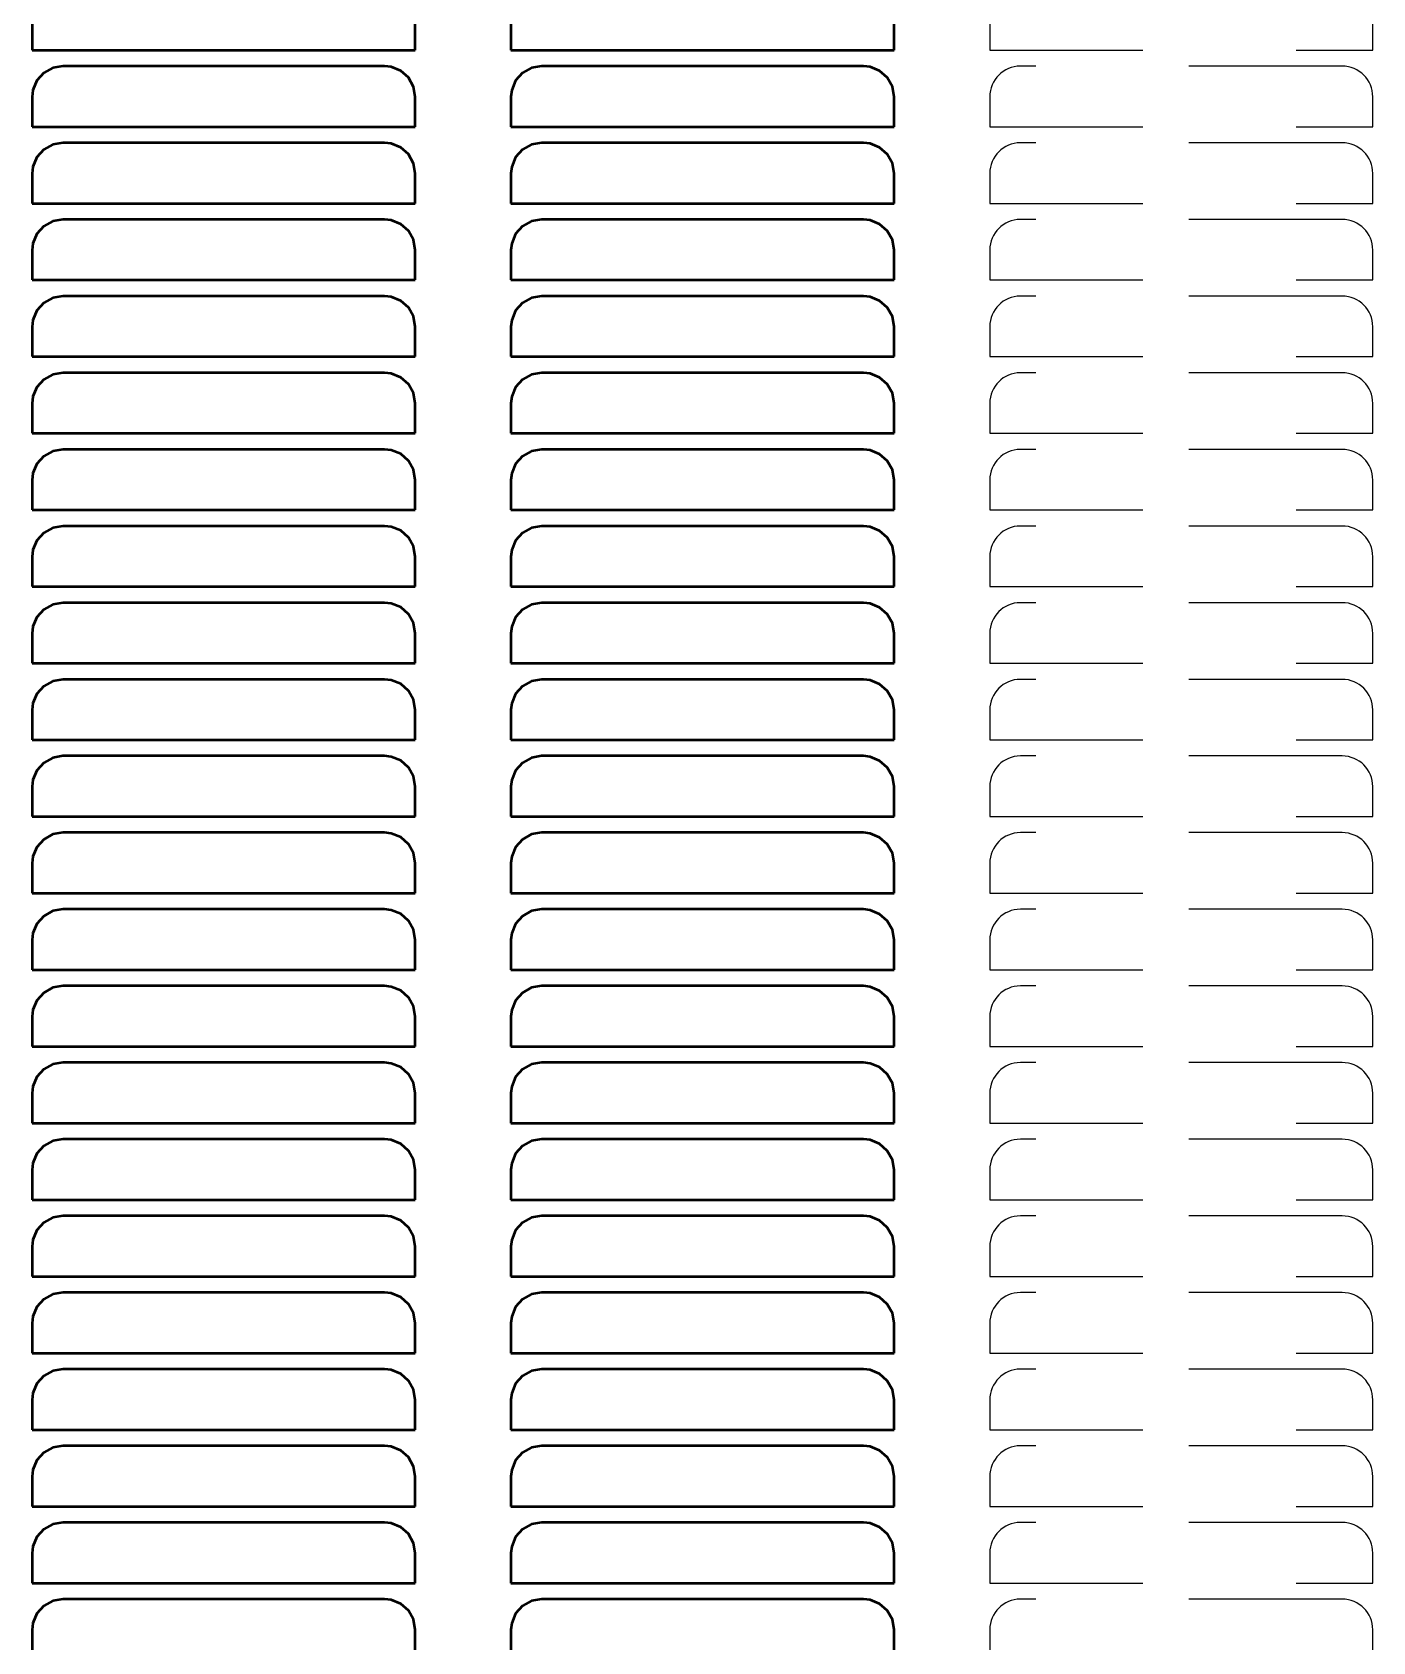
# Model space of a CAD drawing. Header units: inches. Extents: x 0 to 35.8, y 0 to 41.5.
# Drawn here: x 19.61 to 28.36, y 10.3 to 20.8 of the extents above; entities that cross this region are included whole.
import ezdxf

# ---------------------------------------------------------------- set-up
doc = ezdxf.new("R2010")
doc.units = ezdxf.units.IN
doc.header["$MEASUREMENT"] = 0
doc.linetypes.add('Dashed', pattern=[2, 1, -1])
doc.layers.add('AM_0', color=7, linetype='Continuous', lineweight=50)
doc.layers.add('AM_9', color=6, linetype='Dashed', lineweight=25)

msp = doc.modelspace()

# ---------------------------------------------------------------- linework, layer by layer
at = {"layer": 'AM_0'}
for p, q in [((19.609, 20.881), (19.609, 20.686)), ((22.109, 20.686), (22.109, 20.881)), ((22.734, 20.881), (22.734, 20.686)), ((25.234, 20.686), (25.234, 20.881)), ((19.609, 20.686), (22.109, 20.686)), ((22.734, 20.686), (25.234, 20.686)), ((21.909, 20.581), (19.809, 20.581)), ((25.034, 20.581), (22.934, 20.581)), ((19.609, 20.381), (19.609, 20.186)), ((22.109, 20.186), (22.109, 20.381)), ((22.734, 20.381), (22.734, 20.186)), ((25.234, 20.186), (25.234, 20.381)), ((19.609, 20.186), (22.109, 20.186)), ((22.734, 20.186), (25.234, 20.186)), ((21.909, 20.081), (19.809, 20.081)), ((25.034, 20.081), (22.934, 20.081)), ((19.609, 19.881), (19.609, 19.686)), ((22.109, 19.686), (22.109, 19.881)), ((22.734, 19.881), (22.734, 19.686)), ((25.234, 19.686), (25.234, 19.881)), ((19.609, 19.686), (22.109, 19.686)), ((22.734, 19.686), (25.234, 19.686)), ((21.909, 19.581), (19.809, 19.581)), ((25.034, 19.581), (22.934, 19.581)), ((19.609, 19.381), (19.609, 19.186)), ((22.109, 19.186), (22.109, 19.381)), ((22.734, 19.381), (22.734, 19.186)), ((25.234, 19.186), (25.234, 19.381)), ((19.609, 19.186), (22.109, 19.186)), ((22.734, 19.186), (25.234, 19.186)), ((21.909, 19.081), (19.809, 19.081)), ((25.034, 19.081), (22.934, 19.081)), ((19.609, 18.881), (19.609, 18.686)), ((22.109, 18.686), (22.109, 18.881)), ((22.734, 18.881), (22.734, 18.686)), ((25.234, 18.686), (25.234, 18.881)), ((19.609, 18.686), (22.109, 18.686)), ((22.734, 18.686), (25.234, 18.686)), ((21.909, 18.581), (19.809, 18.581)), ((25.034, 18.581), (22.934, 18.581)), ((19.609, 18.381), (19.609, 18.186)), ((22.109, 18.186), (22.109, 18.381)), ((22.734, 18.381), (22.734, 18.186)), ((25.234, 18.186), (25.234, 18.381)), ((19.609, 18.186), (22.109, 18.186)), ((22.734, 18.186), (25.234, 18.186)), ((21.909, 18.081), (19.809, 18.081)), ((25.034, 18.081), (22.934, 18.081)), ((19.609, 17.881), (19.609, 17.686)), ((22.109, 17.686), (22.109, 17.881)), ((22.734, 17.881), (22.734, 17.686)), ((25.234, 17.686), (25.234, 17.881)), ((19.609, 17.686), (22.109, 17.686)), ((22.734, 17.686), (25.234, 17.686)), ((21.909, 17.581), (19.809, 17.581)), ((25.034, 17.581), (22.934, 17.581)), ((19.609, 17.381), (19.609, 17.186)), ((22.109, 17.186), (22.109, 17.381)), ((22.734, 17.381), (22.734, 17.186)), ((25.234, 17.186), (25.234, 17.381)), ((19.609, 17.186), (22.109, 17.186)), ((22.734, 17.186), (25.234, 17.186)), ((21.909, 17.081), (19.809, 17.081)), ((25.034, 17.081), (22.934, 17.081)), ((19.609, 16.881), (19.609, 16.686)), ((22.109, 16.686), (22.109, 16.881)), ((22.734, 16.881), (22.734, 16.686)), ((25.234, 16.686), (25.234, 16.881)), ((19.609, 16.686), (22.109, 16.686)), ((22.734, 16.686), (25.234, 16.686)), ((21.909, 16.581), (19.809, 16.581)), ((25.034, 16.581), (22.934, 16.581)), ((19.609, 16.381), (19.609, 16.186)), ((22.109, 16.186), (22.109, 16.381)), ((22.734, 16.381), (22.734, 16.186)), ((25.234, 16.186), (25.234, 16.381)), ((19.609, 16.186), (22.109, 16.186)), ((22.734, 16.186), (25.234, 16.186)), ((21.909, 16.081), (19.809, 16.081)), ((25.034, 16.081), (22.934, 16.081)), ((19.609, 15.881), (19.609, 15.686)), ((22.109, 15.686), (22.109, 15.881)), ((22.734, 15.881), (22.734, 15.686)), ((25.234, 15.686), (25.234, 15.881)), ((19.609, 15.686), (22.109, 15.686)), ((22.734, 15.686), (25.234, 15.686)), ((21.909, 15.581), (19.809, 15.581)), ((25.034, 15.581), (22.934, 15.581)), ((19.609, 15.381), (19.609, 15.186)), ((22.109, 15.186), (22.109, 15.381)), ((22.734, 15.381), (22.734, 15.186)), ((25.234, 15.186), (25.234, 15.381)), ((19.609, 15.186), (22.109, 15.186)), ((22.734, 15.186), (25.234, 15.186)), ((21.909, 15.081), (19.809, 15.081)), ((25.034, 15.081), (22.934, 15.081)), ((19.609, 14.881), (19.609, 14.686)), ((22.109, 14.686), (22.109, 14.881)), ((22.734, 14.881), (22.734, 14.686)), ((25.234, 14.686), (25.234, 14.881)), ((19.609, 14.686), (22.109, 14.686)), ((22.734, 14.686), (25.234, 14.686)), ((21.909, 14.581), (19.809, 14.581)), ((25.034, 14.581), (22.934, 14.581)), ((19.609, 14.381), (19.609, 14.186)), ((22.109, 14.186), (22.109, 14.381)), ((22.734, 14.381), (22.734, 14.186)), ((25.234, 14.186), (25.234, 14.381)), ((19.609, 14.186), (22.109, 14.186)), ((22.734, 14.186), (25.234, 14.186)), ((21.909, 14.081), (19.809, 14.081)), ((25.034, 14.081), (22.934, 14.081)), ((19.609, 13.881), (19.609, 13.686)), ((22.109, 13.686), (22.109, 13.881)), ((22.734, 13.881), (22.734, 13.686)), ((25.234, 13.686), (25.234, 13.881)), ((19.609, 13.686), (22.109, 13.686)), ((22.734, 13.686), (25.234, 13.686)), ((21.909, 13.581), (19.809, 13.581)), ((25.034, 13.581), (22.934, 13.581)), ((19.609, 13.381), (19.609, 13.186)), ((22.109, 13.186), (22.109, 13.381)), ((22.734, 13.381), (22.734, 13.186)), ((25.234, 13.186), (25.234, 13.381)), ((19.609, 13.186), (22.109, 13.186)), ((22.734, 13.186), (25.234, 13.186)), ((21.909, 13.081), (19.809, 13.081)), ((25.034, 13.081), (22.934, 13.081)), ((19.609, 12.881), (19.609, 12.686)), ((22.109, 12.686), (22.109, 12.881)), ((22.734, 12.881), (22.734, 12.686)), ((25.234, 12.686), (25.234, 12.881)), ((19.609, 12.686), (22.109, 12.686)), ((22.734, 12.686), (25.234, 12.686)), ((21.909, 12.581), (19.809, 12.581)), ((25.034, 12.581), (22.934, 12.581)), ((19.609, 12.381), (19.609, 12.186)), ((22.109, 12.186), (22.109, 12.381)), ((22.734, 12.381), (22.734, 12.186)), ((25.234, 12.186), (25.234, 12.381)), ((19.609, 12.186), (22.109, 12.186)), ((22.734, 12.186), (25.234, 12.186)), ((21.909, 12.081), (19.809, 12.081)), ((25.034, 12.081), (22.934, 12.081)), ((19.609, 11.881), (19.609, 11.686)), ((22.109, 11.686), (22.109, 11.881)), ((22.734, 11.881), (22.734, 11.686)), ((25.234, 11.686), (25.234, 11.881)), ((19.609, 11.686), (22.109, 11.686)), ((22.734, 11.686), (25.234, 11.686)), ((21.909, 11.581), (19.809, 11.581)), ((25.034, 11.581), (22.934, 11.581)), ((19.609, 11.381), (19.609, 11.186)), ((22.109, 11.186), (22.109, 11.381)), ((22.734, 11.381), (22.734, 11.186)), ((25.234, 11.186), (25.234, 11.381)), ((19.609, 11.186), (22.109, 11.186)), ((22.734, 11.186), (25.234, 11.186)), ((21.909, 11.081), (19.809, 11.081)), ((25.034, 11.081), (22.934, 11.081)), ((19.609, 10.881), (19.609, 10.686)), ((22.109, 10.686), (22.109, 10.881)), ((22.734, 10.881), (22.734, 10.686)), ((25.234, 10.686), (25.234, 10.881)), ((19.609, 10.686), (22.109, 10.686)), ((22.734, 10.686), (25.234, 10.686)), ((21.909, 10.581), (19.809, 10.581)), ((25.034, 10.581), (22.934, 10.581)), ((19.609, 10.381), (19.609, 10.186)), ((22.109, 10.186), (22.109, 10.381)), ((22.734, 10.381), (22.734, 10.186)), ((25.234, 10.186), (25.234, 10.381))]:
    msp.add_line(p, q, dxfattribs=at)
for points in [[(19.809, 20.581), (19.743, 20.57), (19.684, 20.537), (19.639, 20.487), (19.614, 20.425), (19.609, 20.381)], [(22.109, 20.381), (22.098, 20.447), (22.065, 20.506), (22.015, 20.551), (21.953, 20.576), (21.909, 20.581)], [(22.934, 20.581), (22.868, 20.57), (22.809, 20.537), (22.764, 20.487), (22.739, 20.425), (22.734, 20.381)], [(25.234, 20.381), (25.223, 20.447), (25.19, 20.506), (25.14, 20.55), (25.078, 20.576), (25.034, 20.581)], [(19.809, 20.081), (19.743, 20.07), (19.684, 20.037), (19.639, 19.987), (19.614, 19.925), (19.609, 19.881)], [(22.109, 19.881), (22.098, 19.947), (22.065, 20.006), (22.015, 20.051), (21.953, 20.076), (21.909, 20.081)], [(22.934, 20.081), (22.868, 20.07), (22.809, 20.037), (22.764, 19.987), (22.739, 19.925), (22.734, 19.881)], [(25.234, 19.881), (25.223, 19.947), (25.19, 20.006), (25.14, 20.05), (25.078, 20.076), (25.034, 20.081)], [(19.809, 19.581), (19.743, 19.57), (19.684, 19.537), (19.639, 19.487), (19.614, 19.425), (19.609, 19.381)], [(22.109, 19.381), (22.098, 19.447), (22.065, 19.506), (22.015, 19.551), (21.953, 19.576), (21.909, 19.581)], [(22.934, 19.581), (22.868, 19.57), (22.809, 19.537), (22.764, 19.487), (22.739, 19.425), (22.734, 19.381)], [(25.234, 19.381), (25.223, 19.447), (25.19, 19.506), (25.14, 19.55), (25.078, 19.576), (25.034, 19.581)], [(19.809, 19.081), (19.743, 19.07), (19.684, 19.037), (19.639, 18.987), (19.614, 18.925), (19.609, 18.881)], [(22.109, 18.881), (22.098, 18.947), (22.065, 19.006), (22.015, 19.051), (21.953, 19.076), (21.909, 19.081)], [(22.934, 19.081), (22.868, 19.07), (22.809, 19.037), (22.764, 18.987), (22.739, 18.925), (22.734, 18.881)], [(25.234, 18.881), (25.223, 18.947), (25.19, 19.006), (25.14, 19.05), (25.078, 19.076), (25.034, 19.081)], [(19.809, 18.581), (19.743, 18.57), (19.684, 18.537), (19.639, 18.487), (19.614, 18.425), (19.609, 18.381)], [(22.109, 18.381), (22.098, 18.447), (22.065, 18.506), (22.015, 18.551), (21.953, 18.576), (21.909, 18.581)], [(22.934, 18.581), (22.868, 18.57), (22.809, 18.537), (22.764, 18.487), (22.739, 18.425), (22.734, 18.381)], [(25.234, 18.381), (25.223, 18.447), (25.19, 18.506), (25.14, 18.55), (25.078, 18.576), (25.034, 18.581)], [(19.809, 18.081), (19.743, 18.07), (19.684, 18.037), (19.639, 17.987), (19.614, 17.925), (19.609, 17.881)], [(22.109, 17.881), (22.098, 17.947), (22.065, 18.006), (22.015, 18.051), (21.953, 18.076), (21.909, 18.081)], [(22.934, 18.081), (22.868, 18.07), (22.809, 18.037), (22.764, 17.987), (22.739, 17.925), (22.734, 17.881)], [(25.234, 17.881), (25.223, 17.947), (25.19, 18.006), (25.14, 18.05), (25.078, 18.076), (25.034, 18.081)], [(19.809, 17.581), (19.743, 17.57), (19.684, 17.537), (19.639, 17.487), (19.614, 17.425), (19.609, 17.381)], [(22.109, 17.381), (22.098, 17.447), (22.065, 17.506), (22.015, 17.551), (21.953, 17.576), (21.909, 17.581)], [(22.934, 17.581), (22.868, 17.57), (22.809, 17.537), (22.764, 17.487), (22.739, 17.425), (22.734, 17.381)], [(25.234, 17.381), (25.223, 17.447), (25.19, 17.506), (25.14, 17.55), (25.078, 17.576), (25.034, 17.581)], [(19.809, 17.081), (19.743, 17.07), (19.684, 17.037), (19.639, 16.987), (19.614, 16.925), (19.609, 16.881)], [(22.109, 16.881), (22.098, 16.947), (22.065, 17.006), (22.015, 17.051), (21.953, 17.076), (21.909, 17.081)], [(22.934, 17.081), (22.868, 17.07), (22.809, 17.037), (22.764, 16.987), (22.739, 16.925), (22.734, 16.881)], [(25.234, 16.881), (25.223, 16.947), (25.19, 17.006), (25.14, 17.05), (25.078, 17.076), (25.034, 17.081)], [(19.809, 16.581), (19.743, 16.57), (19.684, 16.537), (19.639, 16.487), (19.614, 16.425), (19.609, 16.381)], [(22.109, 16.381), (22.098, 16.447), (22.065, 16.506), (22.015, 16.551), (21.953, 16.576), (21.909, 16.581)], [(22.934, 16.581), (22.868, 16.57), (22.809, 16.537), (22.764, 16.487), (22.739, 16.425), (22.734, 16.381)], [(25.234, 16.381), (25.223, 16.447), (25.19, 16.506), (25.14, 16.55), (25.078, 16.576), (25.034, 16.581)], [(19.809, 16.081), (19.743, 16.07), (19.684, 16.037), (19.639, 15.987), (19.614, 15.925), (19.609, 15.881)], [(22.109, 15.881), (22.098, 15.947), (22.065, 16.006), (22.015, 16.051), (21.953, 16.076), (21.909, 16.081)], [(22.934, 16.081), (22.868, 16.07), (22.809, 16.037), (22.764, 15.987), (22.739, 15.925), (22.734, 15.881)], [(25.234, 15.881), (25.223, 15.947), (25.19, 16.006), (25.14, 16.05), (25.078, 16.076), (25.034, 16.081)], [(19.809, 15.581), (19.743, 15.57), (19.684, 15.537), (19.639, 15.487), (19.614, 15.425), (19.609, 15.381)], [(22.109, 15.381), (22.098, 15.447), (22.065, 15.506), (22.015, 15.551), (21.953, 15.576), (21.909, 15.581)], [(22.934, 15.581), (22.868, 15.57), (22.809, 15.537), (22.764, 15.487), (22.739, 15.425), (22.734, 15.381)], [(25.234, 15.381), (25.223, 15.447), (25.19, 15.506), (25.14, 15.55), (25.078, 15.576), (25.034, 15.581)], [(19.809, 15.081), (19.743, 15.07), (19.684, 15.037), (19.639, 14.987), (19.614, 14.925), (19.609, 14.881)], [(22.109, 14.881), (22.098, 14.947), (22.065, 15.006), (22.015, 15.051), (21.953, 15.076), (21.909, 15.081)], [(22.934, 15.081), (22.868, 15.07), (22.809, 15.037), (22.764, 14.987), (22.739, 14.925), (22.734, 14.881)], [(25.234, 14.881), (25.223, 14.947), (25.19, 15.006), (25.14, 15.05), (25.078, 15.076), (25.034, 15.081)], [(19.809, 14.581), (19.743, 14.57), (19.684, 14.537), (19.639, 14.487), (19.614, 14.425), (19.609, 14.381)], [(22.109, 14.381), (22.098, 14.447), (22.065, 14.506), (22.015, 14.551), (21.953, 14.576), (21.909, 14.581)], [(22.934, 14.581), (22.868, 14.57), (22.809, 14.537), (22.764, 14.487), (22.739, 14.425), (22.734, 14.381)], [(25.234, 14.381), (25.223, 14.447), (25.19, 14.506), (25.14, 14.55), (25.078, 14.576), (25.034, 14.581)], [(19.809, 14.081), (19.743, 14.07), (19.684, 14.037), (19.639, 13.987), (19.614, 13.925), (19.609, 13.881)], [(22.109, 13.881), (22.098, 13.947), (22.065, 14.006), (22.015, 14.051), (21.953, 14.076), (21.909, 14.081)], [(22.934, 14.081), (22.868, 14.07), (22.809, 14.037), (22.764, 13.987), (22.739, 13.925), (22.734, 13.881)], [(25.234, 13.881), (25.223, 13.947), (25.19, 14.006), (25.14, 14.05), (25.078, 14.076), (25.034, 14.081)], [(19.809, 13.581), (19.743, 13.57), (19.684, 13.537), (19.639, 13.487), (19.614, 13.425), (19.609, 13.381)], [(22.109, 13.381), (22.098, 13.447), (22.065, 13.506), (22.015, 13.551), (21.953, 13.576), (21.909, 13.581)], [(22.934, 13.581), (22.868, 13.57), (22.809, 13.537), (22.764, 13.487), (22.739, 13.425), (22.734, 13.381)], [(25.234, 13.381), (25.223, 13.447), (25.19, 13.506), (25.14, 13.55), (25.078, 13.576), (25.034, 13.581)], [(19.809, 13.081), (19.743, 13.07), (19.684, 13.037), (19.639, 12.987), (19.614, 12.925), (19.609, 12.881)], [(22.109, 12.881), (22.098, 12.947), (22.065, 13.006), (22.015, 13.051), (21.953, 13.076), (21.909, 13.081)], [(22.934, 13.081), (22.868, 13.07), (22.809, 13.037), (22.764, 12.987), (22.739, 12.925), (22.734, 12.881)], [(25.234, 12.881), (25.223, 12.947), (25.19, 13.006), (25.14, 13.05), (25.078, 13.076), (25.034, 13.081)], [(19.809, 12.581), (19.743, 12.57), (19.684, 12.537), (19.639, 12.487), (19.614, 12.425), (19.609, 12.381)], [(22.109, 12.381), (22.098, 12.447), (22.065, 12.506), (22.015, 12.551), (21.953, 12.576), (21.909, 12.581)], [(22.934, 12.581), (22.868, 12.57), (22.809, 12.537), (22.764, 12.487), (22.739, 12.425), (22.734, 12.381)], [(25.234, 12.381), (25.223, 12.447), (25.19, 12.506), (25.14, 12.55), (25.078, 12.576), (25.034, 12.581)], [(19.809, 12.081), (19.743, 12.07), (19.684, 12.037), (19.639, 11.987), (19.614, 11.925), (19.609, 11.881)], [(22.109, 11.881), (22.098, 11.947), (22.065, 12.006), (22.015, 12.051), (21.953, 12.076), (21.909, 12.081)], [(22.934, 12.081), (22.868, 12.07), (22.809, 12.037), (22.764, 11.987), (22.739, 11.925), (22.734, 11.881)], [(25.234, 11.881), (25.223, 11.947), (25.19, 12.006), (25.14, 12.05), (25.078, 12.076), (25.034, 12.081)], [(19.809, 11.581), (19.743, 11.57), (19.684, 11.537), (19.639, 11.487), (19.614, 11.425), (19.609, 11.381)], [(22.109, 11.381), (22.098, 11.447), (22.065, 11.506), (22.015, 11.551), (21.953, 11.576), (21.909, 11.581)], [(22.934, 11.581), (22.868, 11.57), (22.809, 11.537), (22.764, 11.487), (22.739, 11.425), (22.734, 11.381)], [(25.234, 11.381), (25.223, 11.447), (25.19, 11.506), (25.14, 11.55), (25.078, 11.576), (25.034, 11.581)], [(19.809, 11.081), (19.743, 11.07), (19.684, 11.037), (19.639, 10.987), (19.614, 10.925), (19.609, 10.881)], [(22.109, 10.881), (22.098, 10.947), (22.065, 11.006), (22.015, 11.051), (21.953, 11.076), (21.909, 11.081)], [(22.934, 11.081), (22.868, 11.07), (22.809, 11.037), (22.764, 10.987), (22.739, 10.925), (22.734, 10.881)], [(25.234, 10.881), (25.223, 10.947), (25.19, 11.006), (25.14, 11.05), (25.078, 11.076), (25.034, 11.081)], [(19.809, 10.581), (19.743, 10.57), (19.684, 10.537), (19.639, 10.487), (19.614, 10.425), (19.609, 10.381)], [(22.109, 10.381), (22.098, 10.447), (22.065, 10.506), (22.015, 10.551), (21.953, 10.576), (21.909, 10.581)], [(22.934, 10.581), (22.868, 10.57), (22.809, 10.537), (22.764, 10.487), (22.739, 10.425), (22.734, 10.381)], [(25.234, 10.381), (25.223, 10.447), (25.19, 10.506), (25.14, 10.55), (25.078, 10.576), (25.034, 10.581)]]:
    msp.add_lwpolyline(points, dxfattribs=at)
at = {"layer": 'AM_9'}
for p, q in [((25.859, 20.881), (25.859, 20.686)), ((28.359, 20.686), (28.359, 20.881)), ((25.859, 20.686), (28.359, 20.686)), ((28.159, 20.581), (26.059, 20.581)), ((25.859, 20.381), (25.859, 20.186)), ((28.359, 20.186), (28.359, 20.381)), ((25.859, 20.186), (28.359, 20.186)), ((28.159, 20.081), (26.059, 20.081)), ((25.859, 19.881), (25.859, 19.686)), ((28.359, 19.686), (28.359, 19.881)), ((25.859, 19.686), (28.359, 19.686)), ((28.159, 19.581), (26.059, 19.581)), ((25.859, 19.381), (25.859, 19.186)), ((28.359, 19.186), (28.359, 19.381)), ((25.859, 19.186), (28.359, 19.186)), ((28.159, 19.081), (26.059, 19.081)), ((25.859, 18.881), (25.859, 18.686)), ((28.359, 18.686), (28.359, 18.881)), ((25.859, 18.686), (28.359, 18.686)), ((28.159, 18.581), (26.059, 18.581)), ((25.859, 18.381), (25.859, 18.186)), ((28.359, 18.186), (28.359, 18.381)), ((25.859, 18.186), (28.359, 18.186)), ((28.159, 18.081), (26.059, 18.081)), ((25.859, 17.881), (25.859, 17.686)), ((28.359, 17.686), (28.359, 17.881)), ((25.859, 17.686), (28.359, 17.686)), ((28.159, 17.581), (26.059, 17.581)), ((25.859, 17.381), (25.859, 17.186)), ((28.359, 17.186), (28.359, 17.381)), ((25.859, 17.186), (28.359, 17.186)), ((28.159, 17.081), (26.059, 17.081)), ((25.859, 16.881), (25.859, 16.686)), ((28.359, 16.686), (28.359, 16.881)), ((25.859, 16.686), (28.359, 16.686)), ((28.159, 16.581), (26.059, 16.581)), ((25.859, 16.381), (25.859, 16.186)), ((28.359, 16.186), (28.359, 16.381)), ((25.859, 16.186), (28.359, 16.186)), ((28.159, 16.081), (26.059, 16.081)), ((25.859, 15.881), (25.859, 15.686)), ((28.359, 15.686), (28.359, 15.881)), ((25.859, 15.686), (28.359, 15.686)), ((28.159, 15.581), (26.059, 15.581)), ((25.859, 15.381), (25.859, 15.186)), ((28.359, 15.186), (28.359, 15.381)), ((25.859, 15.186), (28.359, 15.186)), ((28.159, 15.081), (26.059, 15.081)), ((25.859, 14.881), (25.859, 14.686)), ((28.359, 14.686), (28.359, 14.881)), ((25.859, 14.686), (28.359, 14.686)), ((28.159, 14.581), (26.059, 14.581)), ((25.859, 14.381), (25.859, 14.186)), ((28.359, 14.186), (28.359, 14.381)), ((25.859, 14.186), (28.359, 14.186)), ((28.159, 14.081), (26.059, 14.081)), ((25.859, 13.881), (25.859, 13.686)), ((28.359, 13.686), (28.359, 13.881)), ((25.859, 13.686), (28.359, 13.686)), ((28.159, 13.581), (26.059, 13.581)), ((25.859, 13.381), (25.859, 13.186)), ((28.359, 13.186), (28.359, 13.381)), ((25.859, 13.186), (28.359, 13.186)), ((28.159, 13.081), (26.059, 13.081)), ((25.859, 12.881), (25.859, 12.686)), ((28.359, 12.686), (28.359, 12.881)), ((25.859, 12.686), (28.359, 12.686)), ((28.159, 12.581), (26.059, 12.581)), ((25.859, 12.381), (25.859, 12.186)), ((28.359, 12.186), (28.359, 12.381)), ((25.859, 12.186), (28.359, 12.186)), ((28.159, 12.081), (26.059, 12.081)), ((25.859, 11.881), (25.859, 11.686)), ((28.359, 11.686), (28.359, 11.881)), ((25.859, 11.686), (28.359, 11.686)), ((28.159, 11.581), (26.059, 11.581)), ((25.859, 11.381), (25.859, 11.186)), ((28.359, 11.186), (28.359, 11.381)), ((25.859, 11.186), (28.359, 11.186)), ((28.159, 11.081), (26.059, 11.081)), ((25.859, 10.881), (25.859, 10.686)), ((28.359, 10.686), (28.359, 10.881)), ((25.859, 10.686), (28.359, 10.686)), ((28.159, 10.581), (26.059, 10.581)), ((25.859, 10.381), (25.859, 10.186)), ((28.359, 10.186), (28.359, 10.381))]:
    msp.add_line(p, q, dxfattribs=at)
for centre, start, end in [((26.059, 20.381), 90, 180), ((28.159, 20.381), 360, 90), ((26.059, 19.881), 90, 180), ((28.159, 19.881), 0, 90), ((26.059, 19.381), 90, 180), ((28.159, 19.381), 360, 90), ((26.059, 18.881), 90, 180), ((28.159, 18.881), 0, 90), ((26.059, 18.381), 90, 180), ((28.159, 18.381), 360, 90), ((26.059, 17.881), 90, 180), ((28.159, 17.881), 0, 90), ((26.059, 17.381), 90, 180), ((28.159, 17.381), 0, 90), ((26.059, 16.881), 90, 180), ((28.159, 16.881), 360, 90), ((26.059, 16.381), 90, 180), ((28.159, 16.381), 0, 90), ((26.059, 15.881), 90, 180), ((28.159, 15.881), 360, 90), ((26.059, 15.381), 90, 180), ((28.159, 15.381), 0, 90), ((26.059, 14.881), 90, 180), ((28.159, 14.881), 0, 90), ((26.059, 14.381), 90, 180), ((28.159, 14.381), 0, 90), ((26.059, 13.881), 90, 180), ((28.159, 13.881), 0, 90), ((26.059, 13.381), 90, 180), ((28.159, 13.381), 0, 90), ((26.059, 12.881), 90, 180), ((28.159, 12.881), 0, 90), ((26.059, 12.381), 90, 180), ((28.159, 12.381), 360, 90), ((26.059, 11.881), 90, 180), ((28.159, 11.881), 0, 90), ((26.059, 11.381), 90, 180), ((28.159, 11.381), 0, 90), ((26.059, 10.881), 90, 180), ((28.159, 10.881), 0, 90), ((26.059, 10.381), 90, 180), ((28.159, 10.381), 0, 90)]:
    msp.add_arc(centre, 0.2, start, end, dxfattribs=at)

doc.saveas('drawing.dxf')
